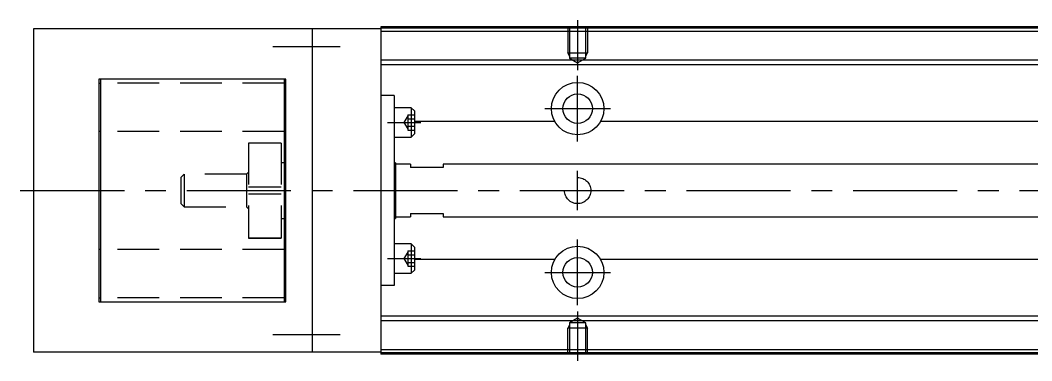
# Model space of a CAD drawing. Extents: x 0 to 574, y -8 to 396.
# Drawn here: x 117.1 to 271.4, y 197.2 to 249.2 of the extents above; entities that cross this region are included whole.
import ezdxf

# ---------------------------------------------------------------- set-up
doc = ezdxf.new("R2010")
doc.units = 0
doc.header["$LTSCALE"] = 0.5
doc.linetypes.add('CENTER', pattern=[50.8, 31.75, -6.35, 6.35, -6.35])
doc.linetypes.add('DASHED', pattern=[19.05, 12.7, -6.35])
for name, color, linetype in [('MSM_CENTER', 1, 'CENTER'), ('MSM_CONTINUOUS', 7, 'CONTINUOUS'), ('MSM_DASHED', 4, 'DASHED')]:
    doc.layers.add(name, color=color, linetype=linetype)

msp = doc.modelspace()

# ---------------------------------------------------------------- linework, layer by layer
at = {"layer": 'MSM_CENTER'}
for p, q in [((202.11, 249.23), (202.11, 241.6)), ((155.61, 245.23), (165.91, 245.23)), ((202.11, 230.73), (202.11, 240.73)), ((197.11, 235.73), (207.11, 235.73)), ((173.11, 233.63), (178.21, 233.63)), ((202.11, 220.23), (202.11, 226.23)), ((117.11, 223.23), (484.11, 223.23)), ((202.11, 205.73), (202.11, 215.73)), ((173.11, 212.84), (178.21, 212.84)), ((197.11, 210.73), (207.11, 210.73)), ((202.11, 204.74), (202.11, 197.23)), ((155.61, 201.23), (165.91, 201.23))]:
    msp.add_line(p, q, dxfattribs=at)
at = {"layer": 'MSM_CONTINUOUS'}
for p, q in [((119.11, 247.93), (119.11, 198.53)), ((172.11, 247.93), (119.11, 247.93)), ((161.61, 247.93), (161.61, 198.53)), ((472.11, 248.23), (172.11, 248.23)), ((172.11, 248.23), (172.11, 198.23)), ((472.11, 248.03), (172.11, 248.03)), ((472.11, 247.53), (172.11, 247.53)), ((291.11, 243.13), (172.11, 243.13)), ((291.11, 242.43), (172.11, 242.43)), ((129.11, 240.23), (129.11, 206.23)), ((157.61, 240.23), (129.11, 240.23)), ((129.11, 239.63), (129.36, 239.63)), ((129.36, 240.23), (129.36, 206.23)), ((157.36, 240.23), (157.36, 206.23)), ((157.36, 239.63), (157.61, 239.63)), ((157.61, 206.23), (157.61, 240.23)), ((174.11, 237.73), (172.11, 237.73)), ((174.11, 237.73), (174.11, 208.73)), ((176.71, 235.88), (174.11, 235.88)), ((176.71, 235.88), (176.71, 231.38)), ((177.21, 235.38), (176.71, 235.88)), ((177.21, 235.38), (177.21, 231.88)), ((198.62, 233.77), (177.21, 233.77)), ((278.62, 233.77), (205.59, 233.77)), ((129.36, 232.23), (129.11, 232.23)), ((157.61, 232.23), (157.36, 232.23)), ((176.71, 231.38), (177.21, 231.88)), ((174.11, 231.38), (176.71, 231.38)), ((157.61, 227.48), (157.36, 227.48)), ((174.31, 227.48), (174.11, 227.48)), ((174.31, 227.48), (174.31, 218.98)), ((176.61, 227.23), (174.31, 227.23)), ((176.61, 227.23), (176.61, 226.73)), ((181.61, 227.23), (181.61, 226.73)), ((284.11, 227.23), (181.61, 227.23)), ((181.61, 226.73), (176.61, 226.73)), ((174.31, 219.23), (176.61, 219.23)), ((176.61, 219.73), (181.61, 219.73)), ((176.61, 219.73), (176.61, 219.23)), ((181.61, 219.73), (181.61, 219.23)), ((181.61, 219.23), (284.11, 219.23)), ((157.36, 218.98), (157.61, 218.98)), ((174.11, 218.98), (174.31, 218.98)), ((176.71, 215.09), (174.11, 215.09)), ((176.71, 215.09), (176.71, 210.59)), ((177.21, 214.59), (176.71, 215.09)), ((177.21, 214.59), (177.21, 211.09)), ((129.36, 214.23), (129.11, 214.23)), ((157.61, 214.23), (157.36, 214.23)), ((198.62, 212.69), (177.21, 212.69)), ((278.62, 212.69), (205.59, 212.69)), ((174.11, 210.59), (176.71, 210.59)), ((176.71, 210.59), (177.21, 211.09)), ((174.11, 208.73), (172.11, 208.73)), ((129.11, 206.83), (129.36, 206.83)), ((157.36, 206.83), (157.61, 206.83)), ((129.11, 206.23), (157.61, 206.23)), ((291.11, 204.03), (172.11, 204.03)), ((291.11, 203.33), (172.11, 203.33)), ((172.11, 198.53), (119.11, 198.53)), ((472.11, 198.93), (172.11, 198.93)), ((472.11, 198.43), (172.11, 198.43)), ((472.11, 198.23), (172.11, 198.23))]:
    msp.add_line(p, q, dxfattribs=at)
for centre, radius in [((202.11, 235.73), 4), ((202.11, 235.73), 2.25), ((202.11, 210.73), 4), ((202.11, 210.73), 2.25)]:
    msp.add_circle(centre, radius, dxfattribs=at)
at = {"layer": 'MSM_DASHED'}
for p, q in [((200.61, 248.23), (200.61, 244.23)), ((200.88, 248.23), (200.88, 243.43)), ((203.34, 243.43), (203.34, 248.23)), ((203.61, 248.23), (203.61, 244.23)), ((200.61, 244.23), (203.61, 244.23)), ((200.88, 243.76), (200.61, 244.23)), ((203.34, 243.76), (203.61, 244.23)), ((200.88, 243.43), (202.11, 242.72)), ((203.34, 243.43), (200.88, 243.43)), ((202.11, 242.72), (203.34, 243.43)), ((157.36, 239.63), (129.36, 239.63)), ((176.21, 234.63), (175.63, 233.63)), ((176.21, 234.78), (177.21, 234.78)), ((176.21, 234.78), (176.21, 232.47)), ((175.63, 233.63), (176.21, 232.63)), ((176.21, 234.2), (177.21, 234.2)), ((176.21, 233.05), (177.21, 233.05)), ((157.36, 232.23), (129.36, 232.23)), ((176.21, 232.47), (177.21, 232.47)), ((151.91, 230.48), (151.91, 215.98)), ((156.91, 230.48), (151.91, 230.48)), ((156.91, 230.46), (151.91, 230.46)), ((156.91, 230.48), (156.91, 215.98)), ((157.36, 227.48), (156.91, 227.48)), ((142.11, 225.73), (141.61, 225.23)), ((141.61, 225.23), (141.61, 221.23)), ((142.11, 225.73), (142.11, 220.73)), ((151.61, 225.73), (142.11, 225.73)), ((151.91, 226.03), (151.61, 225.73)), ((151.61, 225.73), (151.61, 220.73)), ((151.91, 223.78), (156.91, 223.78)), ((156.91, 222.68), (151.91, 222.68)), ((141.61, 221.23), (142.11, 220.73)), ((142.11, 220.73), (151.61, 220.73)), ((151.61, 220.73), (151.91, 220.43)), ((156.91, 218.98), (157.36, 218.98)), ((151.91, 216), (156.91, 216)), ((151.91, 215.98), (156.91, 215.98)), ((157.36, 214.23), (129.36, 214.23)), ((176.21, 213.84), (175.63, 212.84)), ((176.21, 214), (177.21, 214)), ((176.21, 214), (176.21, 211.69)), ((176.21, 213.42), (177.21, 213.42)), ((175.63, 212.84), (176.21, 211.84)), ((176.21, 212.26), (177.21, 212.26)), ((176.21, 211.69), (177.21, 211.69)), ((157.36, 206.83), (129.36, 206.83)), ((202.11, 203.74), (200.88, 203.03)), ((203.34, 203.03), (202.11, 203.74)), ((200.88, 202.7), (200.61, 202.23)), ((203.61, 202.23), (200.61, 202.23)), ((200.61, 198.23), (200.61, 202.23)), ((200.88, 203.03), (200.88, 198.23)), ((203.34, 203.03), (200.88, 203.03)), ((203.34, 198.23), (203.34, 203.03)), ((203.34, 202.7), (203.61, 202.23)), ((203.61, 198.23), (203.61, 202.23))]:
    msp.add_line(p, q, dxfattribs=at)
msp.add_circle((202.11, 223.23), 2, dxfattribs=at)

doc.saveas('drawing.dxf')
